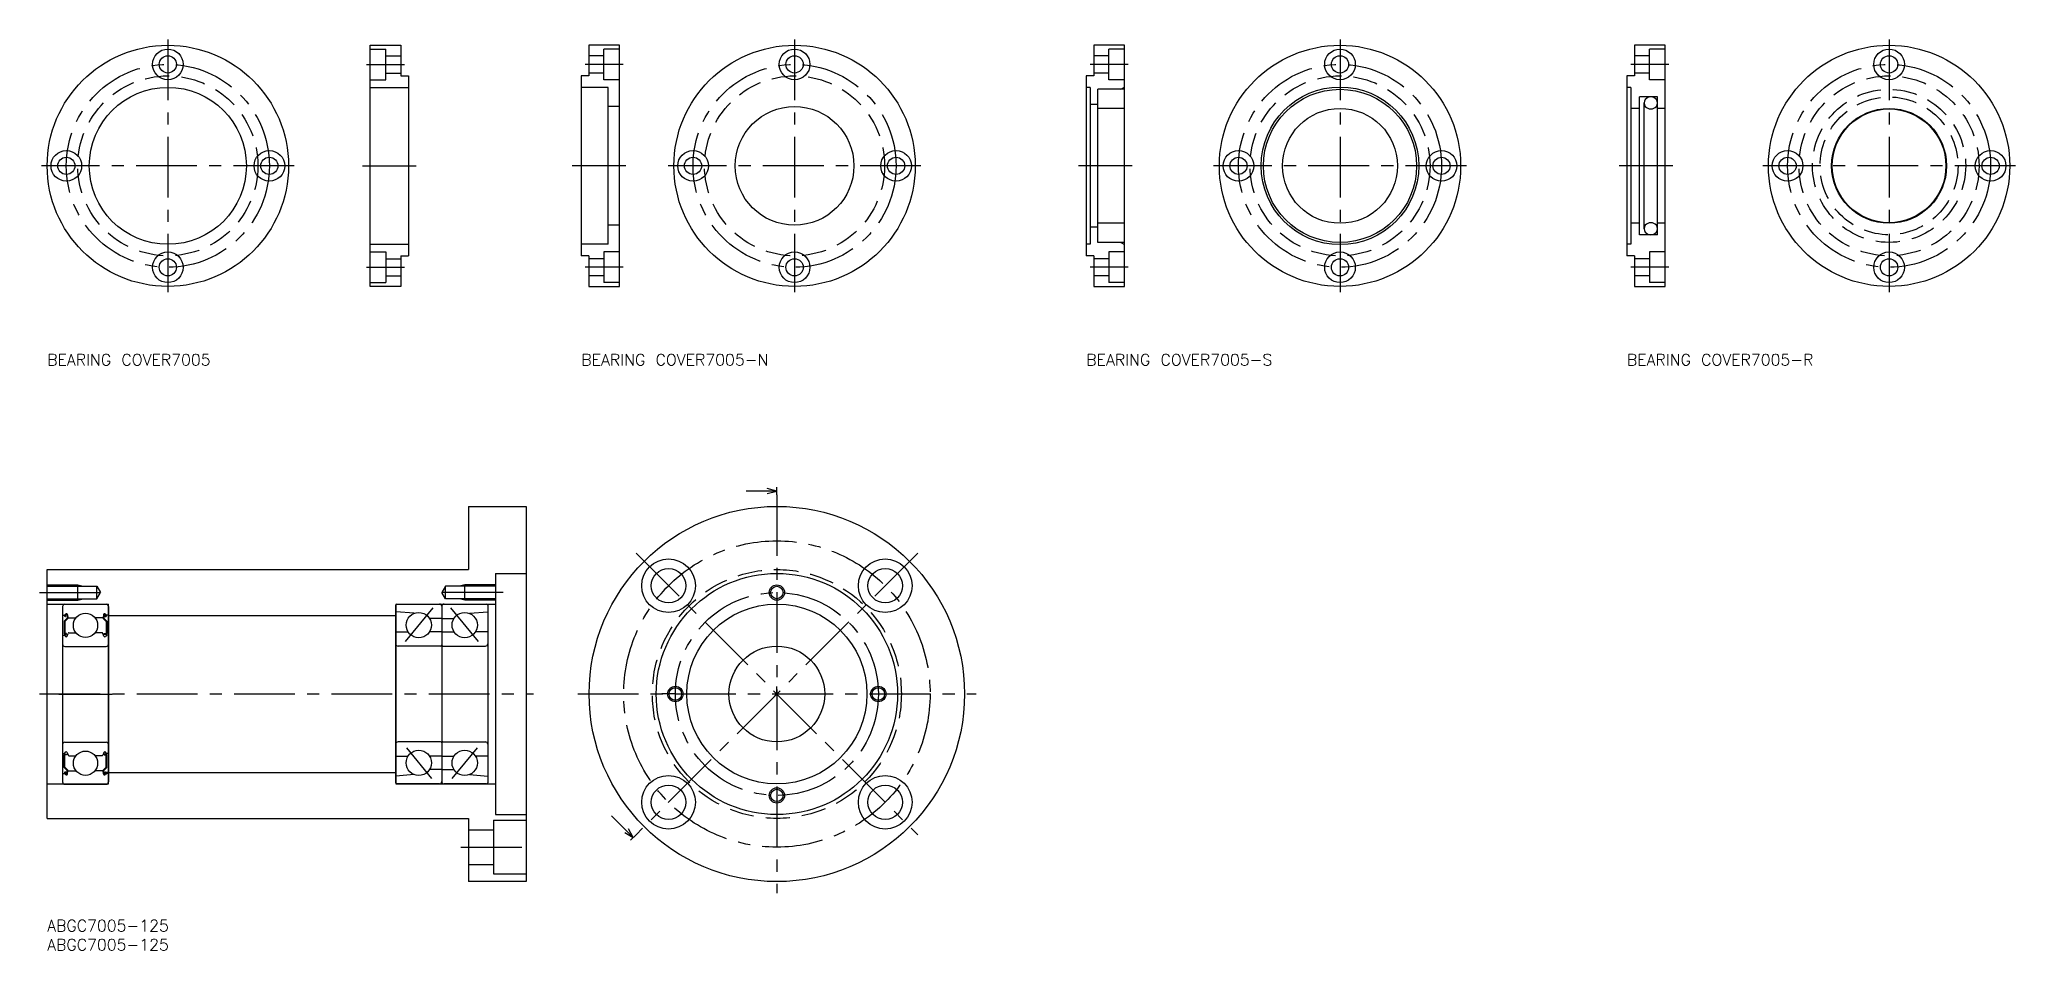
# Model space of a CAD drawing. Extents: x -2 to 514, y -8 to 230.
import ezdxf

# ---------------------------------------------------------------- set-up
doc = ezdxf.new("R2010")
doc.units = 0
doc.header["$LTSCALE"] = 0.5
doc.linetypes.add('CENTER', pattern=[50.8, 31.75, -6.35, 6.35, -6.35])
doc.linetypes.add('DASHED', pattern=[19.05, 12.7, -6.35])
doc.layers.get('0').update_dxf_attribs({"linetype": 'CONTINUOUS'})
for name, color, linetype in [('MSM_CENTER', 1, 'CENTER'), ('MSM_CONTINUOUS', 7, 'CONTINUOUS'), ('MSM_DASHED', 4, 'DASHED'), ('MSM_NARROW', 5, 'CONTINUOUS'), ('MSM_PART_NUMBER', 7, 'CONTINUOUS')]:
    doc.layers.add(name, color=color, linetype=linetype)
doc.styles.get("Standard").update_dxf_attribs({"font": 'txt.shx', "height": 3, "bigfont": 'bigfont.shx'})

# ---------------------------------------------------------------- blocks, each defined once
blk = doc.blocks.new('*U15')
at = {"layer": 'MSM_PART_NUMBER'}
blk.add_text('ABGC7005-125', height=3, dxfattribs=at).set_placement((0, -3))
blk = doc.blocks.new('*U16')
at = {"layer": 'MSM_PART_NUMBER'}
blk.add_text('ABGC7005-125', height=3, dxfattribs=at).set_placement((0, -8))
blk = doc.blocks.new('*U17')
at = {"layer": 'MSM_PART_NUMBER'}
blk.add_text('BEARING COVER7005', height=3, dxfattribs=at).set_placement((0, 144.79))
blk = doc.blocks.new('*U18')
at = {"layer": 'MSM_PART_NUMBER'}
blk.add_text('BEARING COVER7005-N', height=3, dxfattribs=at).set_placement((139.44, 144.79))
blk = doc.blocks.new('*U19')
at = {"layer": 'MSM_PART_NUMBER'}
blk.add_text('BEARING COVER7005-S', height=3, dxfattribs=at).set_placement((271.26, 144.79))
blk = doc.blocks.new('*U20')
at = {"layer": 'MSM_PART_NUMBER'}
blk.add_text('BEARING COVER7005-R', height=3, dxfattribs=at).set_placement((412.39, 144.79))

msp = doc.modelspace()

# ---------------------------------------------------------------- linework, layer by layer
for p, q in [((4, 81.82), (4, 36.02)), ((4.1, 79.57), (4.56, 79.57)), ((5.18, 78.8), (4.43, 78.05)), ((4.43, 78.05), (4.43, 74.77)), ((4.56, 79.57), (4.81, 79.86)), ((4.74, 79.16), (4.58, 79.28)), ((4.6, 82.42), (15.4, 82.42)), ((5.38, 78.72), (4.63, 77.97)), ((4.63, 77.97), (4.63, 74.77)), ((4.71, 79.44), (4.96, 79.74)), ((4.87, 79.31), (4.71, 79.44)), ((4.74, 79.16), (4.87, 79.31)), ((5.14, 79.68), (5.18, 78.8)), ((5.34, 79.7), (5.4, 78.96)), ((5.38, 79.19), (5.38, 78.72)), ((5.5, 78.87), (7.49, 78.87)), ((14.5, 78.87), (12.51, 78.87)), ((14.66, 79.7), (14.6, 78.96)), ((14.62, 79.19), (14.62, 78.72)), ((14.62, 78.72), (15.37, 77.97)), ((14.86, 79.68), (14.82, 78.8)), ((14.82, 78.8), (15.57, 78.05)), ((15.29, 79.44), (15.04, 79.74)), ((15.13, 79.31), (15.29, 79.44)), ((15.26, 79.16), (15.13, 79.31)), ((15.44, 79.57), (15.19, 79.86)), ((15.26, 79.16), (15.42, 79.28)), ((15.37, 77.97), (15.37, 74.77)), ((15.9, 79.57), (15.44, 79.57)), ((15.57, 78.05), (15.57, 74.77)), ((16, 81.82), (16, 36.02)), ((4.2, 74.37), (4.5, 74.37)), ((4.5, 74.37), (4.78, 74.04)), ((5.08, 74.77), (4.63, 74.77)), ((4.63, 74.57), (5.08, 74.57)), ((4.93, 73.97), (4.99, 73.97)), ((5.08, 74.57), (5.08, 74.77)), ((5.18, 74.1), (5.45, 74.83)), ((5.64, 74.97), (7.49, 74.97)), ((14.36, 74.97), (12.51, 74.97)), ((14.82, 74.1), (14.55, 74.83)), ((14.92, 74.77), (15.37, 74.77)), ((14.92, 74.57), (14.92, 74.77)), ((15.37, 74.57), (14.92, 74.57)), ((15.07, 73.97), (15.01, 73.97)), ((15.5, 74.37), (15.22, 74.04)), ((15.8, 74.37), (15.5, 74.37)), ((4.6, 71.42), (15.4, 71.42)), ((4.2, 43.47), (4.5, 43.47)), ((4.43, 39.78), (4.43, 43.07)), ((4.5, 43.47), (4.78, 43.79)), ((4.6, 46.42), (15.4, 46.42)), ((4.63, 43.27), (5.08, 43.27)), ((5.08, 43.07), (4.63, 43.07)), ((4.63, 39.87), (4.63, 43.07)), ((4.93, 43.87), (4.99, 43.87)), ((5.08, 43.27), (5.08, 43.07)), ((5.18, 43.73), (5.45, 43)), ((5.64, 42.87), (7.49, 42.87)), ((14.36, 42.87), (12.51, 42.87)), ((14.82, 43.73), (14.55, 43)), ((15.37, 43.27), (14.92, 43.27)), ((14.92, 43.27), (14.92, 43.07)), ((14.92, 43.07), (15.37, 43.07)), ((15.07, 43.87), (15.01, 43.87)), ((15.5, 43.47), (15.22, 43.79)), ((15.37, 39.87), (15.37, 43.07)), ((15.8, 43.47), (15.5, 43.47)), ((15.57, 39.78), (15.57, 43.07)), ((4.1, 38.27), (4.56, 38.27)), ((5.18, 39.03), (4.43, 39.78)), ((4.56, 38.27), (4.81, 37.97)), ((4.74, 38.68), (4.58, 38.55)), ((5.38, 39.12), (4.63, 39.87)), ((4.87, 38.52), (4.71, 38.4)), ((4.71, 38.4), (4.96, 38.1)), ((4.74, 38.68), (4.87, 38.52)), ((5.14, 38.16), (5.18, 39.03)), ((5.34, 38.14), (5.4, 38.88)), ((5.38, 38.65), (5.38, 39.12)), ((5.5, 38.97), (7.49, 38.97)), ((14.5, 38.97), (12.51, 38.97)), ((14.66, 38.14), (14.6, 38.88)), ((14.62, 39.12), (15.37, 39.87)), ((14.62, 38.65), (14.62, 39.12)), ((14.82, 39.03), (15.57, 39.78)), ((14.86, 38.16), (14.82, 39.03)), ((15.29, 38.4), (15.04, 38.1)), ((15.26, 38.68), (15.13, 38.52)), ((15.13, 38.52), (15.29, 38.4)), ((15.44, 38.27), (15.19, 37.97)), ((15.26, 38.68), (15.42, 38.55)), ((15.9, 38.27), (15.44, 38.27)), ((4.6, 35.42), (15.4, 35.42)), ((7.5, 35.42), (7.5, 35.42)), ((10, 35.42), (10, 35.42))]:
    msp.add_line(p, q)
for centre in [(10, 76.92), (10, 40.92)]:
    msp.add_circle(centre, 3.17)
for centre, radius, start, end in [((4.6, 81.82), 0.6, 90, 180), ((4.1, 79.67), 0.1, 180, 270), ((4.71, 79.44), 0.2, 140.0012, 230.0863), ((5.04, 79.67), 0.3, 4.9967, 140.0012), ((5.04, 79.67), 0.1, 2.8198, 140.0023), ((5.5, 78.97), 0.1, 184.9967, 270), ((14.5, 78.97), 0.1, 270, 355.0033), ((14.96, 79.67), 0.3, 39.9988, 175.0033), ((14.96, 79.67), 0.1, 39.9977, 177.1802), ((15.4, 81.82), 0.6, 0, 90), ((15.29, 79.44), 0.2, 309.9137, 39.9988), ((15.9, 79.67), 0.1, 270, 0), ((4.2, 74.17), 0.2, 90, 180), ((4.63, 74.77), 0.2, 180, 270), ((4.93, 74.17), 0.2, 219.9945, 270), ((4.99, 74.17), 0.2, 270, 339.9921), ((5.64, 74.77), 0.2, 90, 159.9921), ((14.36, 74.77), 0.2, 20.0079, 90), ((15.01, 74.17), 0.2, 200.0079, 270), ((15.07, 74.17), 0.2, 270, 320.0055), ((15.37, 74.77), 0.2, 270, 0), ((15.8, 74.17), 0.2, 0, 90), ((4.6, 72.02), 0.6, 180, 270), ((15.4, 72.02), 0.6, 270, 0), ((4.6, 45.82), 0.6, 90, 180), ((4.2, 43.67), 0.2, 180, 270), ((4.63, 43.07), 0.2, 90, 180), ((4.93, 43.67), 0.2, 90, 140.0055), ((4.99, 43.67), 0.2, 20.0079, 90), ((5.64, 43.07), 0.2, 200.0079, 270), ((14.36, 43.07), 0.2, 270, 339.9921), ((15.01, 43.67), 0.2, 90, 159.9921), ((15.07, 43.67), 0.2, 39.9945, 90), ((15.37, 43.07), 0.2, 0, 90), ((15.4, 45.82), 0.6, 0, 90), ((15.8, 43.67), 0.2, 270, 0), ((4.1, 38.17), 0.1, 90, 180), ((4.71, 38.4), 0.2, 129.9137, 219.9988), ((5.04, 38.16), 0.3, 219.9988, 355.0033), ((5.04, 38.16), 0.1, 219.9977, 357.1802), ((5.5, 38.87), 0.1, 90, 175.0033), ((14.5, 38.87), 0.1, 4.9967, 90), ((14.96, 38.16), 0.3, 184.9967, 320.0012), ((14.96, 38.16), 0.1, 182.8198, 320.0023), ((15.29, 38.4), 0.2, 320.0012, 50.0863), ((15.9, 38.17), 0.1, 0, 90), ((4.6, 36.02), 0.6, 180, 270), ((15.4, 36.02), 0.6, 270, 0)]:
    msp.add_arc(centre, radius, start, end)
at = {"layer": 'MSM_CENTER'}
for p, q in [((31.5, 229.95), (31.5, 163.95)), ((195.11, 229.95), (195.11, 163.95)), ((337.5, 229.95), (337.5, 163.95)), ((480.84, 229.95), (480.84, 163.95)), ((83.37, 223.45), (93.29, 223.45)), ((150.39, 223.45), (140.47, 223.45)), ((282.22, 223.45), (272.3, 223.45)), ((423.35, 223.45), (413.42, 223.45)), ((64.5, 196.95), (-1.5, 196.95)), ((82.32, 196.95), (96.32, 196.95)), ((151.04, 196.95), (137.04, 196.95)), ((228.11, 196.95), (162.11, 196.95)), ((283.26, 196.95), (269.26, 196.95)), ((370.5, 196.95), (304.5, 196.95)), ((424.39, 196.95), (410.39, 196.95)), ((513.84, 196.95), (447.84, 196.95)), ((83.37, 170.45), (93.29, 170.45)), ((150.39, 170.45), (140.47, 170.45)), ((282.22, 170.45), (272.3, 170.45)), ((423.35, 170.45), (413.42, 170.45)), ((190.49, 111), (190.49, 7)), ((227.26, 95.77), (153.72, 22.23)), ((153.72, 95.77), (227.26, 22.23)), ((-2, 85.5), (15.04, 85.5)), ((119, 85.5), (101.96, 85.5)), ((100.71, 81.52), (93.46, 72.69)), ((105.29, 81.52), (112.54, 72.69)), ((-2, 59), (127, 59)), ((3, 58.92), (17, 58.92)), ((138.49, 59), (242.49, 59)), ((163.99, 59), (160.49, 59)), ((93.76, 44.94), (100.36, 36.92)), ((112.24, 44.94), (105.64, 36.92)), ((108, 19), (127, 19))]:
    msp.add_line(p, q, dxfattribs=at)
for centre, radius in [((31.5, 196.95), 26.5), ((195.11, 196.95), 26.5), ((337.5, 196.95), 26.5), ((480.84, 196.95), 26.5), ((190.49, 59), 40), ((190.49, 59), 26.5)]:
    msp.add_circle(centre, radius, dxfattribs=at)
at = {"layer": 'MSM_CONTINUOUS'}
for p, q in [((84.32, 228.45), (92.32, 228.45)), ((84.32, 165.45), (84.32, 228.45)), ((84.32, 227.45), (88.42, 227.45)), ((88.42, 219.45), (88.42, 227.45)), ((92.32, 228.45), (92.32, 220.45)), ((149.44, 228.45), (141.44, 228.45)), ((141.44, 228.45), (141.44, 220.45)), ((145.34, 219.45), (145.34, 227.45)), ((149.44, 227.45), (145.34, 227.45)), ((149.44, 165.45), (149.44, 228.45)), ((281.26, 228.45), (273.26, 228.45)), ((273.26, 228.45), (273.26, 220.45)), ((281.26, 227.45), (277.16, 227.45)), ((277.16, 219.45), (277.16, 227.45)), ((281.26, 165.45), (281.26, 228.45)), ((414.39, 228.45), (414.39, 220.45)), ((422.39, 228.45), (414.39, 228.45)), ((418.29, 219.45), (418.29, 227.45)), ((422.39, 227.45), (418.29, 227.45)), ((422.39, 165.45), (422.39, 228.45)), ((88.42, 225.7), (92.32, 225.7)), ((145.34, 225.7), (141.44, 225.7)), ((277.16, 225.7), (273.26, 225.7)), ((418.29, 225.7), (414.39, 225.7)), ((84.32, 219.45), (88.42, 219.45)), ((84.32, 217.45), (94.32, 217.45)), ((88.42, 221.2), (92.32, 221.2)), ((92.32, 220.45), (94.32, 220.45)), ((94.32, 220.45), (94.32, 173.45)), ((141.44, 220.45), (139.44, 220.45)), ((139.44, 220.45), (139.44, 173.45)), ((146.44, 217.45), (139.44, 217.45)), ((145.34, 221.2), (141.44, 221.2)), ((149.44, 219.45), (145.34, 219.45)), ((146.44, 176.45), (146.44, 217.45)), ((271.26, 220.45), (271.26, 173.45)), ((273.26, 220.45), (271.26, 220.45)), ((272.26, 217.45), (271.26, 217.45)), ((272.26, 217.45), (272.26, 176.45)), ((277.16, 221.2), (273.26, 221.2)), ((274.26, 176.95), (274.26, 216.95)), ((281.26, 216.95), (274.26, 216.95)), ((281.26, 219.45), (277.16, 219.45)), ((280.26, 216.95), (281.26, 217.53)), ((414.39, 220.45), (412.39, 220.45)), ((412.39, 220.45), (412.39, 173.45)), ((413.39, 217.45), (412.39, 217.45)), ((413.39, 217.45), (413.39, 176.45)), ((418.29, 221.2), (414.39, 221.2)), ((422.39, 219.45), (418.29, 219.45)), ((149.44, 212.45), (146.44, 212.45)), ((274.26, 212.95), (272.26, 212.95)), ((281.26, 211.95), (274.26, 211.95)), ((415.69, 211.95), (413.39, 211.95)), ((420.39, 214.95), (415.69, 214.95)), ((415.69, 178.95), (415.69, 214.95)), ((416.89, 180.53), (416.89, 213.38)), ((420.39, 178.95), (420.39, 214.95)), ((422.39, 211.95), (420.39, 211.95)), ((149.44, 181.45), (146.44, 181.45)), ((274.26, 180.95), (272.26, 180.95)), ((281.26, 181.95), (274.26, 181.95)), ((415.69, 181.95), (413.39, 181.95)), ((422.39, 181.95), (420.39, 181.95)), ((84.32, 176.45), (94.32, 176.45)), ((146.44, 176.45), (139.44, 176.45)), ((272.26, 176.45), (271.26, 176.45)), ((281.26, 176.95), (274.26, 176.95)), ((280.26, 176.95), (281.26, 176.37)), ((413.39, 176.45), (412.39, 176.45)), ((420.39, 178.95), (415.69, 178.95)), ((84.32, 174.45), (88.42, 174.45)), ((88.42, 174.45), (88.42, 166.45)), ((88.42, 172.7), (92.32, 172.7)), ((92.32, 173.45), (92.32, 165.45)), ((92.32, 173.45), (94.32, 173.45)), ((141.44, 173.45), (139.44, 173.45)), ((141.44, 173.45), (141.44, 165.45)), ((145.34, 172.7), (141.44, 172.7)), ((145.34, 174.45), (145.34, 166.45)), ((149.44, 174.45), (145.34, 174.45)), ((273.26, 173.45), (271.26, 173.45)), ((273.26, 173.45), (273.26, 165.45)), ((277.16, 172.7), (273.26, 172.7)), ((277.16, 174.45), (277.16, 166.45)), ((281.26, 174.45), (277.16, 174.45)), ((414.39, 173.45), (412.39, 173.45)), ((414.39, 173.45), (414.39, 165.45)), ((418.29, 172.7), (414.39, 172.7)), ((418.29, 174.45), (418.29, 166.45)), ((422.39, 174.45), (418.29, 174.45)), ((84.32, 166.45), (88.42, 166.45)), ((92.32, 165.45), (84.32, 165.45)), ((88.42, 168.2), (92.32, 168.2)), ((145.34, 168.2), (141.44, 168.2)), ((141.44, 165.45), (149.44, 165.45)), ((149.44, 166.45), (145.34, 166.45)), ((277.16, 168.2), (273.26, 168.2)), ((273.26, 165.45), (281.26, 165.45)), ((281.26, 166.45), (277.16, 166.45)), ((418.29, 168.2), (414.39, 168.2)), ((414.39, 165.45), (422.39, 165.45)), ((422.39, 166.45), (418.29, 166.45)), ((190.49, 112), (187.99, 112.67)), ((187.99, 111.33), (190.49, 112)), ((190.49, 111), (190.49, 113)), ((110, 108), (110, 91.5)), ((110, 108), (125, 108)), ((125, 108), (125, 10)), ((0, 91.5), (16.96, 91.5)), ((0, 26.5), (0, 91.5)), ((13, 91.5), (110, 91.5)), ((117, 90.5), (125, 90.5)), ((117, 90.5), (117, 27.5)), ((0, 87.12), (13, 87.12)), ((0, 83.88), (13, 83.88)), ((8, 83.5), (8, 87.5)), ((13, 83.88), (13, 87.12)), ((13, 87.12), (13.94, 85.5)), ((13, 83.88), (13.94, 85.5)), ((104, 87.12), (103.06, 85.5)), ((104, 83.88), (103.06, 85.5)), ((117, 87.12), (104, 87.12)), ((104, 83.88), (104, 87.12)), ((117, 83.88), (104, 83.88)), ((109, 83.5), (109, 87.5)), ((0, 82.5), (16, 82.5)), ((16, 35.5), (16, 82.5)), ((16, 79.5), (16.96, 79.5)), ((16.96, 79.5), (91, 79.5)), ((91, 82.5), (117, 82.5)), ((91, 82.5), (91, 35.5)), ((91, 35.8), (91, 82.2)), ((95.78, 80.07), (91, 80.45)), ((91.3, 82.5), (102.4, 82.5)), ((103, 78.75), (99.8, 78.75)), ((103, 81.9), (103, 36.1)), ((103, 78.75), (106.2, 78.75)), ((103.6, 82.5), (114.7, 82.5)), ((110.22, 80.07), (115, 80.45)), ((115, 82.2), (115, 35.8)), ((91, 75.25), (94.2, 75.25)), ((103, 75.25), (99.8, 75.25)), ((103, 75.25), (106.2, 75.25)), ((115, 75.25), (111.8, 75.25)), ((102.7, 71.5), (91.6, 71.5)), ((103.3, 71.5), (114.4, 71.5)), ((189.08, 57.59), (190.49, 59)), ((190.49, 59), (190.49, 61)), ((102.7, 46.5), (91.6, 46.5)), ((103.3, 46.5), (114.4, 46.5)), ((91, 42.75), (94.2, 42.75)), ((103, 42.75), (99.8, 42.75)), ((103, 42.75), (106.2, 42.75)), ((115, 42.75), (111.8, 42.75)), ((14.96, 38.5), (91, 38.5)), ((16, 38.5), (14.96, 38.5)), ((95.78, 37.93), (91, 37.55)), ((103, 39.25), (99.8, 39.25)), ((103, 39.25), (106.2, 39.25)), ((110.22, 37.93), (115, 37.55)), ((0, 35.5), (16, 35.5)), ((91, 35.5), (117, 35.5)), ((102.4, 35.5), (91.3, 35.5)), ((114.7, 35.5), (103.6, 35.5)), ((0, 26.5), (110, 26.5)), ((110, 26.5), (110, 10)), ((116.5, 26), (125, 26)), ((116.5, 26), (116.5, 12)), ((117, 27.5), (125, 27.5)), ((153.01, 21.52), (147.36, 27.18)), ((110, 23.5), (116.5, 23.5)), ((150.77, 22.82), (153.01, 21.52)), ((153.01, 21.52), (151.72, 23.76)), ((152.31, 20.82), (153.72, 22.23)), ((110, 14.5), (116.5, 14.5)), ((116.5, 12), (125, 12)), ((125, 10), (110, 10))]:
    msp.add_line(p, q, dxfattribs=at)
msp.add_lwpolyline([(190.49, 112), (187.99, 112), (182.49, 112)], dxfattribs=at)
for centre, radius in [((31.5, 196.95), 31.5), ((31.5, 223.45), 4), ((195.11, 196.95), 31.5), ((195.11, 223.45), 4), ((337.5, 196.95), 31.5), ((337.5, 223.45), 4), ((480.84, 196.95), 31.5), ((480.84, 223.45), 4), ((31.5, 223.45), 2.25), ((195.11, 223.45), 2.25), ((337.5, 223.45), 2.25), ((480.84, 223.45), 2.25), ((31.5, 196.95), 20.5), ((337.5, 196.95), 20.58), ((337.5, 196.95), 20), ((195.11, 196.95), 15.5), ((337.5, 196.95), 15), ((480.84, 196.95), 15), ((480.84, 196.95), 14.85), ((5, 196.95), 4), ((5, 196.95), 2.25), ((58, 196.95), 4), ((58, 196.95), 2.25), ((168.61, 196.95), 4), ((168.61, 196.95), 2.25), ((221.61, 196.95), 4), ((221.61, 196.95), 2.25), ((311, 196.95), 4), ((311, 196.95), 2.25), ((364, 196.95), 4), ((364, 196.95), 2.25), ((454.34, 196.95), 4), ((454.34, 196.95), 2.25), ((507.34, 196.95), 4), ((507.34, 196.95), 2.25), ((31.5, 170.45), 4), ((31.5, 170.45), 2.25), ((195.11, 170.45), 4), ((195.11, 170.45), 2.25), ((337.5, 170.45), 4), ((337.5, 170.45), 2.25), ((480.84, 170.45), 4), ((480.84, 170.45), 2.25), ((190.49, 59), 49), ((162.21, 87.28), 7), ((218.77, 87.28), 7), ((162.21, 87.28), 4.5), ((190.49, 59), 31.5), ((218.77, 87.28), 4.5), ((190.49, 85.5), 1.62), ((97, 77), 3.3), ((109, 77), 3.3), ((190.49, 59), 23.5), ((190.49, 59), 12.5), ((163.99, 59), 1.62), ((216.99, 59), 1.62), ((97, 41), 3.3), ((109, 41), 3.3), ((162.21, 30.72), 7), ((218.77, 30.72), 7), ((162.21, 30.72), 4.5), ((190.49, 32.5), 1.62), ((218.77, 30.72), 4.5)]:
    msp.add_circle(centre, radius, dxfattribs=at)
for centre, radius, start, end in [((418.34, 213.38), 1.45, 142.0741, 217.9259), ((418.64, 213.09), 1.86, 39.1996, 140.8004), ((418.64, 213.67), 1.86, 219.1996, 320.8004), ((418.94, 213.38), 1.45, 322.0741, 37.9259), ((418.34, 180.53), 1.45, 142.0741, 217.9259), ((418.64, 180.24), 1.86, 39.1996, 140.8004), ((418.94, 180.53), 1.45, 322.0741, 37.9259), ((418.64, 180.82), 1.86, 219.1996, 320.8004), ((91.3, 82.2), 0.3, 90, 180), ((102.4, 81.9), 0.6, 0, 90), ((103.6, 81.9), 0.6, 90, 180), ((114.7, 82.2), 0.3, 0, 90), ((91.6, 72.1), 0.6, 180, 270), ((102.7, 71.8), 0.3, 270, 0), ((103.3, 71.8), 0.3, 180, 270), ((114.4, 72.1), 0.6, 270, 0), ((91.6, 45.9), 0.6, 90, 180), ((102.7, 46.2), 0.3, 0, 90), ((103.3, 46.2), 0.3, 90, 180), ((114.4, 45.9), 0.6, 0, 90), ((91.3, 35.8), 0.3, 180, 270), ((102.4, 36.1), 0.6, 270, 0), ((103.6, 36.1), 0.6, 180, 270), ((114.7, 35.8), 0.3, 270, 0)]:
    msp.add_arc(centre, radius, start, end, dxfattribs=at)
at = {"layer": 'MSM_DASHED'}
for centre, radius in [((31.5, 196.95), 23.5), ((195.11, 196.95), 23.5), ((337.5, 196.95), 23.5), ((480.84, 196.95), 23.5), ((480.84, 196.95), 20), ((480.84, 196.95), 18), ((190.49, 59), 32.5)]:
    msp.add_circle(centre, radius, dxfattribs=at)
at = {"layer": 'MSM_NARROW'}
for p, q in [((0, 87.5), (8, 87.5)), ((0, 83.5), (8, 83.5)), ((8, 87.5), (9.4, 87.12)), ((8, 83.5), (9.4, 83.88)), ((109, 87.5), (107.6, 87.12)), ((109, 83.5), (107.6, 83.88)), ((117, 87.5), (109, 87.5)), ((117, 83.5), (109, 83.5))]:
    msp.add_line(p, q, dxfattribs=at)
for centre in [(190.49, 85.5), (163.99, 59), (216.99, 59), (190.49, 32.5)]:
    msp.add_circle(centre, 2, dxfattribs=at)

# ---------------------------------------------------------------- block references
at = {"layer": 'MSM_CONTINUOUS'}
for name in ['*U17', '*U18', '*U19', '*U20', '*U15', '*U16']:
    msp.add_blockref(name, (0, 0), dxfattribs=at)

doc.saveas('drawing.dxf')
